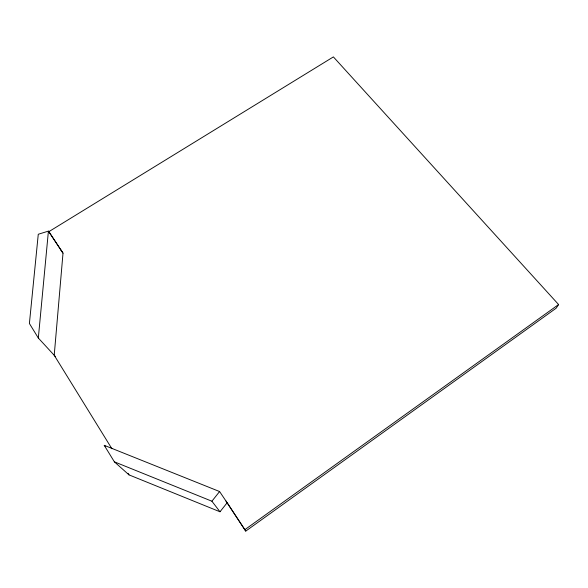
<?xml version="1.0" encoding="UTF-8"?>
<svg xmlns="http://www.w3.org/2000/svg" width="588" height="588" viewBox="0 0 588 588"><rect width="100%" height="100%" fill="white"/><g stroke="black" fill="none" stroke-linecap="round" stroke-linejoin="round"><path stroke-width="0.88" d="M225.998 501.072L245.755 531.096L556.16 308.193L558.6 304.54L333.389 56.904L48.877 231.65L63.012 253.149L54.221 355.277L111.882 448.717M38.323 338.019L48.414 231.121L38.271 234.259L29.4 323.496L38.323 338.019L55.353 356.512M220 511.78L227.13 502.755L219.596 491.539L104.238 445.329L114.373 461.83L129.022 474.884L220 511.78L211.9 501.211L114.373 461.83M211.9 501.211L219.596 491.539M244.821 529.707L558.6 304.54M104.238 445.329L105.531 446.52M48.414 231.121L63.012 253.149M61.108 250.223L62.108 251.752M227.13 502.755L245.755 531.096M128.066 473.333L129.022 474.884"/></g></svg>
